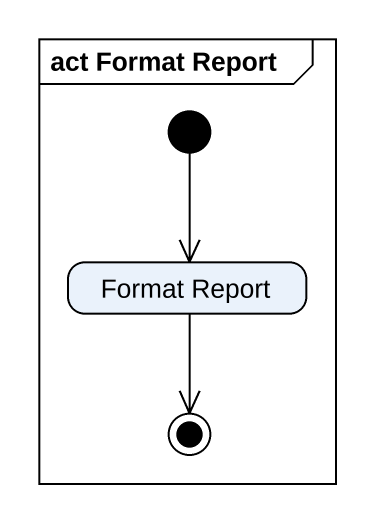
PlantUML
@startuml
mainframe act Format Report
hide empty description
state "Format Report" as Format_Report
[*] --> Format_Report
Format_Report --> [*]
@enduml
